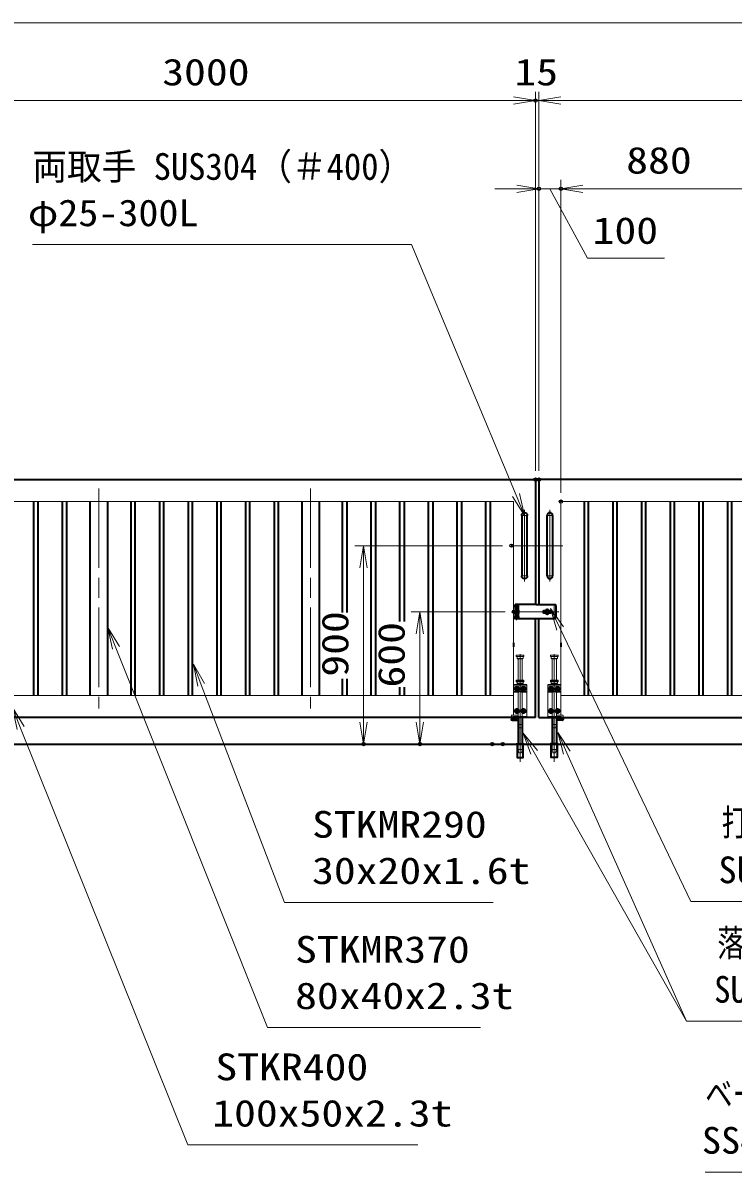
# Model space of a CAD drawing. Units: millimetres at full size. Extents: x -11880 to 11880, y -8400 to 8400.
# Drawn here: x -1593 to 1626, y -2434 to 2777 of the extents above; entities that cross this region are included whole.
import ezdxf
from ezdxf.enums import TextEntityAlignment as Align

# ---------------------------------------------------------------- set-up
doc = ezdxf.new("R2010")
doc.units = ezdxf.units.MM
doc.header["$LTSCALE"] = 30
doc.header["$PDMODE"] = 32
doc.header["$PDSIZE"] = 15
for name, pattern in [('DASHED', [7.5, 6, -1.5]), ('USER1', [18, 12, -1.5, 3, -1.5]), ('USER2', [9, 6, -0.75, 1.5, -0.75]), ('USER3', [1.125, 0.75, -0.125, 0.125, -0.125])]:
    doc.linetypes.add(name, pattern=pattern)
for name, color, linetype, lineweight in [('0-1_外形線', 7, 'Continuous', 35), ('0-2_軸線', 200, 'USER1', 15), ('0-3_細線', 2, 'Continuous', 35), ('0-4_寸法線', 4, 'Continuous', 18), ('0-5_0', 7, 'Continuous', 18), ('0-7_隠れ線', 140, 'DASHED', 18), ('0-9_01', 7, 'Continuous', 18), ('0-A_AM_0N', 7, 'Continuous', 50), ('0-B_AM_7N', 6, 'USER2', 18), ('0-C_想像線', 112, 'USER3', 15)]:
    doc.layers.add(name, color=color, linetype=linetype, lineweight=lineweight)
doc.layers.add('0-6_Defpoints', color=7, linetype='Continuous')
doc.styles.add('ＭＳ ゴシック', font='')
doc.styles.get('ＭＳ ゴシック').set_extended_font_data('MS Gothic')

# ---------------------------------------------------------------- blocks, each defined once
blk = doc.blocks.new('S239')
at = {"layer": '0-4_寸法線'}
for points in [[(8155535.5, 87747361.7), (8124263.5, 87747361.7), (8101539.4, 87804075.4), (8100423.6, 87806860.2)], [(8102003.6, 87804261.4), (8100423.6, 87806860.2), (8101075.3, 87803889.4)]]:
    blk.add_lwpolyline(points, dxfattribs=at)
at = {"layer": '0-4_寸法線', "color": 254, "style": 'ＭＳ ゴシック', "width": 1.2}
for s, p in [('STKR400', (8128031.5, 87755062.2)), ('100x50x2.3t', (8127599.5, 87748762.2))]:
    blk.add_text(s, height=3637, dxfattribs=at).set_placement(p, align=Align.BOTTOM_LEFT)
blk = doc.blocks.new('S240')
at = {"layer": '0-4_寸法線'}
for points in [[(8165795.7, 87780355.6), (8137403.7, 87780355.6), (8126099.2, 87809959), (8125028.9, 87812761.6)], [(8126566.3, 87810137.3), (8125028.9, 87812761.6), (8125632.1, 87809780.6)]]:
    blk.add_lwpolyline(points, dxfattribs=at)
at = {"layer": '0-4_寸法線', "color": 254, "style": 'ＭＳ ゴシック', "width": 1.2}
for s, p in [('STKMR290', (8141171.7, 87788056.2)), ('30x20x1.6t', (8141171.7, 87781756.2))]:
    blk.add_text(s, height=3637, dxfattribs=at).set_placement(p, align=Align.BOTTOM_LEFT)
blk = doc.blocks.new('S241')
at = {"layer": '0-4_寸法線'}
for points in [[(8164067.2, 87763342.7), (8135099.2, 87763342.7), (8114511.4, 87814970.6), (8113400.2, 87817757.2)], [(8114975.8, 87815155.8), (8113400.2, 87817757.2), (8114047, 87814785.4)]]:
    blk.add_lwpolyline(points, dxfattribs=at)
at = {"layer": '0-4_寸法線', "color": 254, "style": 'ＭＳ ゴシック', "width": 1.2}
for s, p in [('STKMR370', (8138867.2, 87771043.2)), ('80x40x2.3t', (8138867.2, 87764743.2))]:
    blk.add_text(s, height=3637, dxfattribs=at).set_placement(p, align=Align.BOTTOM_LEFT)
blk = doc.blocks.new('_Open')
at = {"layer": '0-5_0', "color": 4}
blk.add_line((-30, 5), (0, 0), dxfattribs=at)
blk.add_lwpolyline([(-30, -5), (0, 0), (-30, 0)], dxfattribs=at)
blk = doc.blocks.new('A$C130E4F3B')
at = {"layer": '0-1_外形線'}
for p, q in [((-375, -4125), (-375, 4125)), ((375, 4125), (375, -4125))]:
    blk.add_line(p, q, dxfattribs=at)
for centre, start, end in [((0, 4125), 0, 180), ((0, -4125), 180, 0)]:
    blk.add_arc(centre, 375, start, end, dxfattribs=at)
at = {"layer": '0-2_軸線'}
for p, q in [((0, 4877.9), (0, -4877.9)), ((0, 4125), (-412.5, 4125)), ((0, 4125), (412.5, 4125)), ((0, -4125), (-412.5, -4125)), ((0, -4125), (412.5, -4125))]:
    blk.add_line(p, q, dxfattribs=at)
at = {"layer": '0-2_軸線', "linetype": 'USER2'}
blk.add_line((-1779.7, 0), (1779.7, 0), dxfattribs=at)
blk = doc.blocks.new('U113')
at = {"layer": '0-A_AM_0N'}
blk.add_lwpolyline([(645, 3787.4), (450, 3674.8), (255, 3787.4), (255, 4012.6), (450, 4125.2), (645, 4012.6)], close=True, dxfattribs=at)
blk.add_circle((450, 3900), 195, dxfattribs=at)
blk.add_circle((450, 3900), 195, dxfattribs=at)
at = {"layer": '0-B_AM_7N'}
for p, q in [((697.7, 3900), (202.3, 3900)), ((450, 4147.7), (450, 3652.3))]:
    blk.add_line(p, q, dxfattribs=at)
blk = doc.blocks.new('U114')
at = {"layer": '0-A_AM_0N'}
blk.add_lwpolyline([(-255, 3787.4), (-450, 3674.8), (-645, 3787.4), (-645, 4012.6), (-450, 4125.2), (-255, 4012.6)], close=True, dxfattribs=at)
blk.add_circle((-450, 3900), 195, dxfattribs=at)
blk.add_circle((-450, 3900), 195, dxfattribs=at)
at = {"layer": '0-B_AM_7N'}
for p, q in [((-202.3, 3900), (-697.7, 3900)), ((-450, 4147.7), (-450, 3652.3))]:
    blk.add_line(p, q, dxfattribs=at)
blk = doc.blocks.new('U115')
at = {"layer": '0-A_AM_0N'}
blk.add_lwpolyline([(645, 787.4), (450, 674.8), (255, 787.4), (255, 1012.6), (450, 1125.2), (645, 1012.6)], close=True, dxfattribs=at)
blk.add_circle((450, 900), 195, dxfattribs=at)
blk.add_circle((450, 900), 195, dxfattribs=at)
at = {"layer": '0-B_AM_7N'}
for p, q in [((697.7, 900), (202.3, 900)), ((450, 1147.7), (450, 652.3))]:
    blk.add_line(p, q, dxfattribs=at)
blk = doc.blocks.new('U116')
at = {"layer": '0-A_AM_0N'}
blk.add_lwpolyline([(-255, 787.4), (-450, 674.8), (-645, 787.4), (-645, 1012.6), (-450, 1125.2), (-255, 1012.6)], close=True, dxfattribs=at)
blk.add_circle((-450, 900), 195, dxfattribs=at)
blk.add_circle((-450, 900), 195, dxfattribs=at)
at = {"layer": '0-B_AM_7N'}
for p, q in [((-202.3, 900), (-697.7, 900)), ((-450, 1147.7), (-450, 652.3))]:
    blk.add_line(p, q, dxfattribs=at)
blk = doc.blocks.new('A$C7BA44824')
at = {"layer": '0-1_外形線'}
for p, q in [((-285, 0), (-285, -3540)), ((285, 0), (285, -3540)), ((1185, 0), (1185, -270)), ((1095, -360), (285, -360))]:
    blk.add_line(p, q, dxfattribs=at)
for points in [[(975, 0), (975, -150), (285, -150)], [(408, -3600), (408, -5400), (-408, -5400), (-408, -3600)]]:
    blk.add_lwpolyline(points, dxfattribs=at)
blk.add_lwpolyline([(525, -3540), (-525, -3540), (-525, -3600), (525, -3600)], close=True, dxfattribs=at)
blk.add_arc((1095, -270), 90, 270, 0, dxfattribs=at)
at = {"layer": '0-2_軸線'}
blk.add_line((0, -6032.5), (0, 8659.7), dxfattribs=at)
at = {"layer": '0-7_隠れ線'}
for p, q in [((-495, 5100), (-525, 5070)), ((-525, 4920), (-525, 5070)), ((525, 5070), (-525, 5070)), ((-495, 4890), (-525, 4920)), ((-525, 4920), (525, 4920)), ((-495, 5100), (495, 5100)), ((495, 4890), (-495, 4890)), ((-420, 4650), (-420, 4890)), ((420, 4650), (420, 4890)), ((495, 5100), (525, 5070)), ((525, 4920), (495, 4890)), ((525, 4920), (525, 5070)), ((-900, 4500), (900, 4500)), ((-900, 0), (-900, 4500)), ((900, 4350), (-900, 4350)), ((-900, 3570), (-232.9, 3570)), ((-900, 3480), (-211.7, 3480)), ((-420, 4650), (-360, 4590)), ((420, 4650), (-420, 4650)), ((360, 4590), (-360, 4590)), ((-285, 4500), (-285, 4590)), ((-285, 4350), (-285, 3570)), ((-285, 3480), (-285, 150)), ((-119.3, 3626.8), (-232.9, 3570)), ((-79, 3546.3), (-211.7, 3480)), ((-119.3, 3626.8), (-79, 3546.3)), ((119.3, 3626.8), (79, 3546.3)), ((79, 3546.3), (211.7, 3480)), ((232.9, 3570), (119.3, 3626.8)), ((211.7, 3480), (900, 3480)), ((900, 3570), (232.9, 3570)), ((285, 4590), (285, 4500)), ((285, 4350), (285, 4029.9)), ((285, 3770.1), (285, 3570)), ((285, 3480), (285, 150)), ((420, 4650), (360, 4590)), ((900, 4500), (900, 360)), ((-120, 150), (-900, 150)), ((-120, 0), (-900, 0)), ((-120, 150), (-120, 0)), ((120, 0), (-120, 0)), ((900, 150), (120, 150)), ((120, 150), (120, 0)), ((900, 0), (120, 0)), ((285, 360), (1095, 360)), ((900, 150), (900, 0)), ((1185, 270), (1185, 0)), ((-180, -1380), (-285, -930)), ((285, -930), (-285, -930)), ((180, -1380), (-180, -1380)), ((180, -1380), (285, -930)), ((-378, -5400), (-378, -3600)), ((-375, -3600), (-375, -3540)), ((-285, -4350), (-285, -3540)), ((-180, -4800), (-285, -4350)), ((285, -4350), (-285, -4350)), ((180, -4800), (285, -4350)), ((285, -3540), (285, -4350)), ((375, -3600), (375, -3540)), ((378, -5400), (378, -3600)), ((180, -4800), (-180, -4800))]:
    blk.add_line(p, q, dxfattribs=at)
blk.add_lwpolyline([(285, 150), (975, 150), (975, 0)], dxfattribs=at)
blk.add_arc((1095, 270), 90, 0, 90, dxfattribs=at)
at = {"layer": '0-C_想像線'}
for p, q in [((-495, 8520), (-525, 8490)), ((-525, 8340), (-525, 8490)), ((525, 8490), (-525, 8490)), ((-495, 8310), (-525, 8340)), ((-525, 8340), (525, 8340)), ((-495, 8520), (495, 8520)), ((495, 8310), (-495, 8310)), ((-420, 8070), (-420, 8310)), ((-420, 8070), (-360, 8010)), ((420, 8070), (-420, 8070)), ((360, 8010), (-360, 8010)), ((-285, 5100), (-285, 8010)), ((285, 5100), (285, 8010)), ((420, 8070), (360, 8010)), ((420, 8070), (420, 8310)), ((495, 8520), (525, 8490)), ((525, 8340), (495, 8310)), ((525, 8340), (525, 8490))]:
    blk.add_line(p, q, dxfattribs=at)
at = {"layer": '0-A_AM_0N'}
for name in ['U114', 'U113', 'U116', 'U115']:
    blk.add_blockref(name, (0, 0), dxfattribs=at)
blk = doc.blocks.new('S250')
at = {"layer": '0-4_寸法線'}
for points in [[(8103139.9, 87869864.4), (8154715.9, 87869864.4), (8168906.7, 87835777), (8170059.6, 87833007.4)], [(8168445.1, 87835584.8), (8170059.6, 87833007.4), (8169368.2, 87835969.2)]]:
    blk.add_lwpolyline(points, dxfattribs=at)
at = {"layer": '0-4_寸法線', "color": 254, "style": 'ＭＳ ゴシック'}
for s, width, p in [('両取手 SUS304（＃400）', 0.95, (8103139.9, 87877565)), ('φ25-300L', 1.1, (8102535.1, 87871265))]:
    blk.add_text(s, height=3637, dxfattribs=dict(at, width=width)).set_placement(p, align=Align.BOTTOM_LEFT)
blk = doc.blocks.new('S251')
at = {"layer": '0-4_寸法線'}
for points in [[(8239998.2, 87764208.4), (8192079.8, 87764208.4), (8175806.9, 87800709.7), (8174585.3, 87803449.7)], [(8176263.6, 87800913.3), (8174585.3, 87803449.7), (8175350.2, 87800506.1)]]:
    blk.add_lwpolyline(points, dxfattribs=at)
at = {"layer": '0-4_寸法線', "color": 254, "style": 'ＭＳ ゴシック'}
for s, width, p in [('落し棒（建物側）', 0.75, (8196279.8, 87771909)), ('SUS304 φ19 電解研磨', 0.9, (8195847.8, 87765609))]:
    blk.add_text(s, height=3637, dxfattribs=dict(at, width=width)).set_placement(p, align=Align.BOTTOM_LEFT)
blk = doc.blocks.new('S252')
at = {"layer": '0-4_寸法線'}
for points in [[(8231541.9, 87780466.3), (8192666.7, 87780466.3), (8174897.4, 87817620.1), (8173603.1, 87820326.5)], [(8175348.5, 87817835.8), (8173603.1, 87820326.5), (8174446.4, 87817404.4)]]:
    blk.add_lwpolyline(points, dxfattribs=at)
at = {"layer": '0-4_寸法線', "color": 254, "style": 'ＭＳ ゴシック', "width": 0.75}
blk.add_text('打掛金具（道路側）', height=3637, dxfattribs=at).set_placement((8196866.7, 87788318.1), align=Align.BOTTOM_LEFT)
at = {"layer": '0-4_寸法線', "color": 254, "style": 'ＭＳ ゴシック'}
blk.add_text('SUS304（＃400）', height=3637, dxfattribs=at).set_placement((8196434.7, 87781866.9), align=Align.BOTTOM_LEFT)
blk = doc.blocks.new('S253')
at = {"layer": '0-4_寸法線'}
for points in [[(8195859.8, 87764208.4), (8192079.8, 87764208.4), (8171378, 87800764.9), (8169899.7, 87803375.3)], [(8171813.1, 87801011.2), (8169899.7, 87803375.3), (8170942.9, 87800518.5)]]:
    blk.add_lwpolyline(points, dxfattribs=at)
blk = doc.blocks.new('S256')
at = {"layer": '0-4_寸法線'}
for points in [[(8194622.3, 87743664.6), (8238278.3, 87743664.6), (8257758.8, 87792010.1), (8258880, 87794792.7)], [(8258222.5, 87791823.2), (8258880, 87794792.7), (8257295, 87792196.9)]]:
    blk.add_lwpolyline(points, dxfattribs=at)
at = {"layer": '0-4_寸法線', "color": 254, "style": 'ＭＳ ゴシック'}
for s, width, p in [('ベースアンカー', 0.75, (8194622.3, 87751365.2)), ('SS400 L5×40×40', 1.05, (8194190.3, 87745065.2))]:
    blk.add_text(s, height=3637, dxfattribs=dict(at, width=width)).set_placement(p, align=Align.BOTTOM_LEFT)

msp = doc.modelspace()

# ---------------------------------------------------------------- linework, layer by layer
at = {"layer": '0-1_外形線'}
for p, q in [((-1544.46, 606.44), (-1544.46, -273.56)), ((-1524.46, -273.56), (-1524.46, 606.44)), ((-1414.46, 606.44), (-1414.46, -273.56)), ((-1394.46, -273.56), (-1394.46, 606.44)), ((-1289.46, 606.44), (-1289.46, -273.56)), ((-1209.46, 606.44), (-1209.46, -273.56)), ((-1104.46, 606.44), (-1104.46, -273.56)), ((-1084.46, -273.56), (-1084.46, 606.44)), ((-974.46, 606.44), (-974.46, -273.56)), ((-954.46, -273.56), (-954.46, 606.44)), ((-844.46, 606.44), (-844.46, -273.56)), ((-824.46, -273.56), (-824.46, 606.44)), ((-714.46, 606.44), (-714.46, -273.56)), ((-694.46, -273.56), (-694.46, 606.44)), ((-584.46, 606.44), (-584.46, -273.56)), ((-564.46, -273.56), (-564.46, 606.44)), ((-454.46, 606.44), (-454.46, -273.56)), ((-434.46, -273.56), (-434.46, 606.44)), ((-329.46, 606.44), (-329.46, -273.56)), ((-249.46, 606.44), (-249.46, -273.56)), ((-144.46, 102.72), (-144.46, 606.44)), ((-124.46, 606.44), (-124.46, 102.72)), ((-14.46, -273.56), (-14.46, 606.44)), ((5.54, 606.44), (5.54, -273.56)), ((115.54, 61.89), (115.54, 606.44)), ((135.54, 606.44), (135.54, 61.89)), ((245.54, -273.56), (245.54, 606.44)), ((265.54, 606.44), (265.54, -273.56)), ((375.54, -273.56), (375.54, 606.44)), ((395.54, 606.44), (395.54, -273.56)), ((505.54, -273.56), (505.54, 606.44)), ((525.54, 606.44), (525.54, -273.56)), ((950.54, 606.44), (950.54, -273.56)), ((970.54, -273.56), (970.54, 606.44)), ((1080.54, 606.44), (1080.54, -273.56)), ((1100.54, -273.56), (1100.54, 606.44)), ((1210.54, 606.44), (1210.54, -273.56)), ((1230.54, -273.56), (1230.54, 606.44)), ((1340.54, 606.44), (1340.54, -273.56)), ((1360.54, -273.56), (1360.54, 606.44)), ((1470.54, 606.44), (1470.54, -273.56)), ((1490.54, -273.56), (1490.54, 606.44)), ((1600.54, 606.44), (1600.54, -273.56)), ((1620.54, -273.56), (1620.54, 606.44)), ((733.4, 138.94), (653.04, 138.94)), ((733.4, 138.94), (819.04, 138.94)), ((734.4, 138.94), (739.4, 138.94)), ((774.38, 111.44), (768.04, 111.44)), ((769.04, 108.94), (770.79, 108.94)), ((769.04, 103.94), (769.04, 108.94)), ((770.79, 108.94), (797.04, 108.94)), ((798.04, 111.44), (791.7, 111.44)), ((797.04, 103.94), (797.04, 108.94)), ((823.04, 134.94), (819.04, 138.94)), ((823.04, 134.94), (823.04, 77.94)), ((650.04, 98.94), (650.04, 93.19)), ((819.04, 73.94), (653.04, 73.94)), ((730.54, -373.56), (730.54, 73.94)), ((745.54, -373.56), (745.54, 73.94)), ((768.04, 101.44), (774.38, 101.44)), ((769.04, 103.94), (770.79, 103.94)), ((797.04, 103.94), (770.79, 103.94)), ((791.7, 101.44), (798.04, 101.44)), ((819.04, 73.94), (823.04, 77.94)), ((630.54, -34.06), (630.54, -53.06)), ((845.54, -34.06), (845.54, -53.06)), ((-144.46, -273.56), (-144.46, -197.93)), ((-124.46, -197.93), (-124.46, -273.56)), ((115.54, -273.56), (115.54, -235.71)), ((135.54, -235.71), (135.54, -273.56)), ((730.54, -373.56), (-2269.46, -373.56)), ((745.54, -373.56), (3745.54, -373.56)), ((-2899.46, -493.56), (4375.54, -493.56))]:
    msp.add_line(p, q, dxfattribs=at)
for points in [[(-2269.46, 706.44), (730.54, 706.44), (730.54, 138.94)], [(3745.54, 706.44), (745.54, 706.44), (745.54, 138.94)]]:
    msp.add_lwpolyline(points, dxfattribs=at)
for centre, radius, start, end in [((768.04, 106.44), 5, 90, 270), ((783.04, 106.44), 10, 30, 150), ((798.04, 106.44), 5, 270, 90), ((783.04, 106.44), 10, 210, 330)]:
    msp.add_arc(centre, radius, start, end, dxfattribs=at)
at = {"layer": '0-2_軸線'}
for p, q in [((-1249.46, 665.44), (-1249.46, -332.56)), ((-289.46, 665.44), (-289.46, -332.56)), ((835.72, 106.44), (632.21, 106.44)), ((644.04, 143.82), (644.04, 69.06)), ((783.04, 91.12), (783.04, 121.75))]:
    msp.add_line(p, q, dxfattribs=at)
at = {"layer": '0-3_細線'}
for p, q in [((650.04, 138.94), (638.04, 138.94)), ((638.04, 127.44), (653.04, 127.44)), ((638.04, 127.44), (638.04, 113.94)), ((638.04, 113.94), (653.04, 113.94)), ((638.04, 99.44), (638.04, 113.44)), ((638.04, 113.44), (653.04, 113.44)), ((650.04, 127.94), (650.04, 138.94)), ((650.04, 138.94), (653.04, 138.94)), ((650.04, 127.44), (650.04, 113.94)), ((650.04, 99.44), (650.04, 113.44)), ((653.04, 127.44), (653.04, 138.94)), ((653.04, 113.44), (653.04, 127.94)), ((653.04, 113.94), (653.04, 98.94)), ((653.04, 99.44), (638.04, 99.44)), ((653.04, 98.94), (638.04, 98.94)), ((638.04, 98.94), (638.04, 85.44)), ((638.04, 85.44), (653.04, 85.44)), ((638.04, 84.94), (653.04, 84.94)), ((653.04, 73.94), (644.04, 73.94)), ((650.04, 93.19), (650.04, 85.44)), ((650.04, 73.94), (650.04, 84.94)), ((653.04, 84.94), (653.04, 99.44)), ((653.04, 85.44), (653.04, 73.94)), ((738.04, -493.56), (1222.39, -493.56))]:
    msp.add_line(p, q, dxfattribs=at)
for points in [[(653.04, 127.94), (638.04, 127.94), (638.04, 138.94)], [(644.04, 73.94), (638.04, 73.94), (638.04, 84.94)]]:
    msp.add_lwpolyline(points, dxfattribs=at)
at = {"layer": '0-4_寸法線'}
for p, q in [((-2399.46, 2777.01), (3875.54, 2777.01)), ((730.54, 746.44), (730.54, 2465)), ((730.54, 746.44), (730.54, 2465)), ((745.54, 746.44), (745.54, 2465)), ((745.54, 746.44), (745.54, 2465)), ((730.54, 2425), (-2269.46, 2425)), ((630.54, 2425), (530.54, 2425)), ((745.54, 2425), (730.54, 2425)), ((745.54, 2425), (3745.54, 2425)), ((845.54, 2425), (945.54, 2425)), ((745.54, 746.44), (745.54, 2065)), ((845.54, 646.44), (845.54, 2065)), ((845.54, 646.44), (845.54, 2065)), ((645.54, 2025), (545.54, 2025)), ((845.54, 2025), (745.54, 2025)), ((1725.54, 2025), (845.54, 2025)), ((945.54, 2025), (1045.54, 2025)), ((1625.54, 2025), (1525.54, 2025)), ((581.21, 406.44), (-88.68, 406.44)), ((-48.68, 406.44), (-48.68, -493.56)), ((592.21, 106.44), (166.4, 106.44)), ((206.4, 106.44), (206.4, -493.56)), ((541.85, -493.56), (-88.68, -493.56)), ((494.62, -493.56), (166.4, -493.56))]:
    msp.add_line(p, q, dxfattribs=at)
msp.add_lwpolyline([(795.54, 2025), (966.02, 1710.29), (1314.82, 1710.29)], dxfattribs=at)
at = {"layer": '0-5_0'}
for p, q in [((630.54, 606.44), (-2169.46, 606.44)), ((630.54, -34.06), (630.54, 606.44)), ((845.54, -34.06), (845.54, 606.44)), ((845.54, 606.44), (3645.54, 606.44))]:
    msp.add_line(p, q, dxfattribs=at)
for points in [[(-2169.46, 606.44), (-2169.46, -273.56), (630.54, -273.56), (630.54, -53.06)], [(3645.54, 606.44), (3645.54, -273.56), (845.54, -273.56), (845.54, -53.06)]]:
    msp.add_lwpolyline(points, dxfattribs=at)
at = {"layer": '0-6_Defpoints'}
for p in [(730.54, 2425), (745.54, 2025), (845.54, 2025), (730.54, 706.44), (745.54, 706.44), (845.54, 606.44), (621.21, 406.44), (632.21, 106.44), (-48.68, -493.56), (206.4, -493.56), (534.62, -493.56), (581.85, -493.56)]:
    msp.add_point(p, dxfattribs=at)
at = {"layer": '0-7_隠れ線'}
for p, q in [((641.04, 127.94), (641.04, 138.94)), ((641.04, 113.94), (641.04, 127.44)), ((641.04, 99.44), (641.04, 113.44)), ((647.04, 138.94), (647.04, 127.94)), ((647.04, 113.94), (647.04, 127.44)), ((647.04, 113.44), (647.04, 99.44)), ((641.04, 85.44), (641.04, 98.94)), ((641.04, 73.94), (641.04, 84.94)), ((647.04, 85.44), (647.04, 98.94)), ((647.04, 84.94), (647.04, 73.94))]:
    msp.add_line(p, q, dxfattribs=at)
at = {"layer": '0-7_隠れ線', "linetype": 'Continuous'}
for start, end in [(24.62432, 155.37568), (204.62432, 335.37568)]:
    msp.add_arc((783.04, 106.44), 6, start, end, dxfattribs=at)
at = {"layer": '0-9_01', "color": 4}
msp.add_line((814.53, 137.25), (814.53, 76.09), dxfattribs=at)

# ---------------------------------------------------------------- block references
at = {"layer": '0-1_外形線', "yscale": 0.03333333}
for name, p, xscale in [('A$C130E4F3B', (680.54, 406.44), -0.03333333), ('A$C130E4F3B', (795.54, 406.44), 0.03333333), ('A$C7BA44824', (660.54, -373.56), -0.03333333), ('A$C7BA44824', (815.54, -373.56), 0.03333333)]:
    msp.add_blockref(name, p, dxfattribs=dict(at, xscale=xscale))
at = {"layer": '0-4_寸法線'}
for name, p, xscale, yscale in [('_Open', (730.54, 2425), 3.333333, 3.333333), ('_Open', (730.54, 2425), 3.333333, 3.333333), ('S250', (-271654.79, -2927222.78), 0.03333333, 0.03333333), ('_Open', (745.54, 2025), 3.333333, 3.333333), ('S252', (-271654.79, -2927222.78), 0.03333333, 0.03333333), ('S241', (-271654.79, -2927222.78), 0.03333333, 0.03333333), ('S240', (-271654.79, -2927222.78), 0.03333333, 0.03333333), ('S239', (-271654.79, -2927222.78), 0.03333333, 0.03333333), ('S253', (-271654.79, -2927222.78), 0.03333333, 0.03333333), ('S251', (-271654.79, -2927222.78), 0.03333333, 0.03333333), ('S256', (-271654.79, -2927222.78), 0.03333333, 0.03333333)]:
    msp.add_blockref(name, p, dxfattribs=dict(at, xscale=xscale, yscale=yscale))
at = {"layer": '0-4_寸法線', "xscale": 3.333333, "yscale": 3.333333}
for p, rotation in [((745.54, 2425), 180), ((745.54, 2425), 180), ((845.54, 2025), 180), ((845.54, 2025), 180), ((-48.68, 406.44), 90), ((206.4, 106.44), 90), ((-48.68, -493.56), 270), ((206.4, -493.56), 270)]:
    msp.add_blockref('_Open', p, dxfattribs=dict(at, rotation=rotation))

# ---------------------------------------------------------------- texts
at = {"layer": '0-4_寸法線', "color": 254, "style": 'ＭＳ ゴシック', "width": 1.2}
for s, p in [('3000', (-961.46, 2457.69)), ('15', (634.84, 2457.69)), ('880', (1141.54, 2057.69)), ('100', (989.22, 1738.97))]:
    msp.add_text(s, height=121.2, dxfattribs=at).set_placement(p, align=Align.BOTTOM_LEFT)
for s, p in [('900', (-81.36, -187.56)), ('600', (173.71, -236.78))]:
    msp.add_text(s, height=121.2, rotation=90, dxfattribs=at).set_placement(p, align=Align.BOTTOM_LEFT)

doc.saveas('drawing.dxf')
